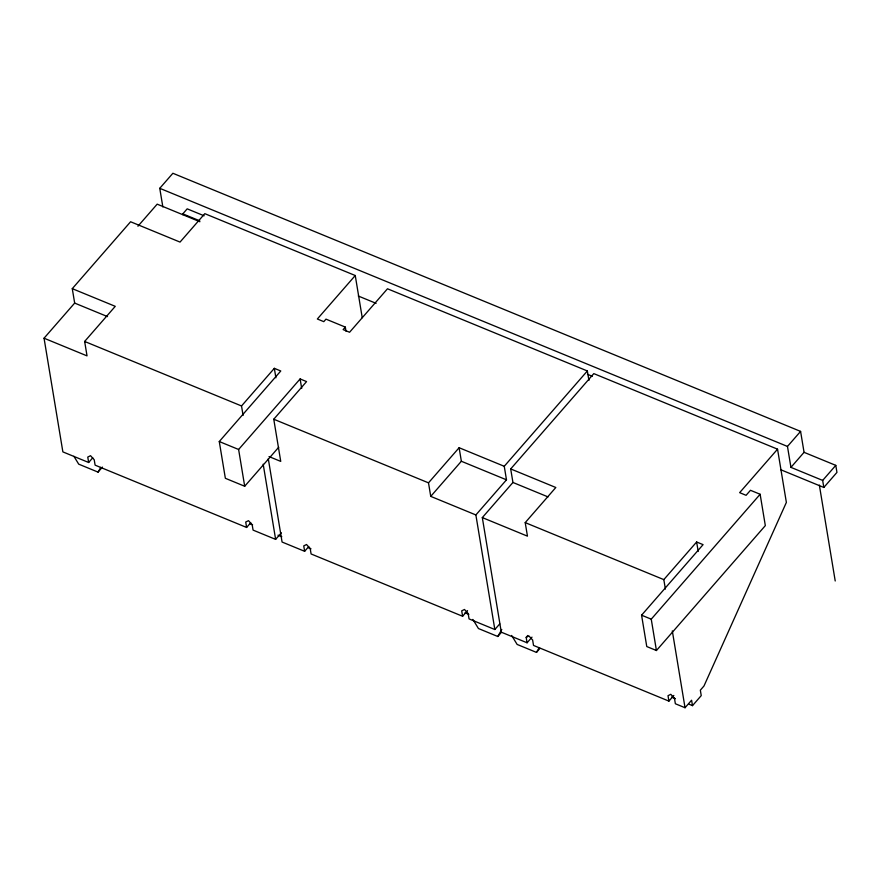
<?xml version="1.0" encoding="UTF-8"?>
<svg xmlns="http://www.w3.org/2000/svg" width="881" height="881" viewBox="0 0 881 881"><rect width="100%" height="100%" fill="white"/><g stroke="black" fill="none" stroke-linecap="round" stroke-linejoin="round"><path stroke-width="1.32" d="M73.905 456.292L78.717 464.155L98.055 472.117L100.753 467.382M472.888 619.431L478.449 628.538L497.787 636.489L501.785 629.486M511.641 635.454L517.136 644.44L536.474 652.392L539.172 647.656M92.758 457.79L88.662 462.492L62.87 451.887L44.05 338.205L74.665 303.086L72.275 288.66L130.597 221.759L180.032 242.088L204.81 213.665L355.252 275.522L362.234 317.7M162.853 206.958L159.758 188.314L172.885 173.271L800.587 431.393L804.056 452.327L790.94 467.37L822.667 480.42L823.823 487.457L780.698 469.716M137.932 226.23L157.181 204.161L199.888 221.726M182.973 214.766L182.819 213.863L187.19 208.841L204.117 215.801M44.05 338.205L87.032 355.88L84.642 341.454L115.257 306.335L72.275 288.66M98.055 472.117L102.427 467.095M243.09 415.436L241.526 405.965L274.332 368.335L280.775 370.989L219.27 441.535L225.36 478.295L244.698 486.257L278.726 447.229M355.252 275.522L317.347 318.999L323.79 321.653L325.981 319.142L345.319 327.093L345.991 331.157M244.698 486.257L238.619 449.486L300.124 378.94L306.566 381.594L273.76 419.224L280.742 461.402L269.024 456.578M345.319 327.093L343.138 329.604L349.581 332.258L387.486 288.781L587.352 370.967L588.926 380.438M88.662 462.492L87.759 457.085L90.534 455.697L94.212 459.739L95.104 465.146L246.614 527.455L250.722 522.752M246.614 527.455L245.722 522.037L248.497 520.66L252.164 524.691L253.067 530.098L275.632 539.381L281.369 532.796M268.298 458.781L282.074 542.035L304.639 551.308L308.746 546.605M475.872 514.945L430.743 496.377L428.496 482.843L459.122 447.724L504.251 466.291L506.487 479.826L475.872 514.945L494.836 629.519L469.055 618.914L468.152 613.506L464.485 609.476L461.71 610.852L462.602 616.271L311.092 553.962L310.2 548.555L306.522 544.513L303.747 545.901L304.639 551.308M430.743 496.377L461.358 461.259L459.122 447.724M504.251 466.291L587.352 370.967M531.992 637.139L527.08 642.778L501.289 632.173L482.314 517.587L512.94 482.469L510.694 468.934L593.805 373.621L777.549 449.178L786.37 502.412L703.985 685.991L700.34 690.175L701.243 695.605L692.499 705.637L689.272 704.315M482.314 517.587L527.455 536.155L525.208 522.62L555.823 487.501L510.694 468.934M462.602 616.271L467.525 610.621M494.836 629.519L499.758 623.88M497.787 636.489L501.289 632.481M527.08 642.778L526.177 637.37L527.818 635.487M536.474 652.392L539.987 648.372M665.397 589.092L663.822 579.621L696.629 541.991L703.082 544.645L641.577 615.191L646.764 646.544L656.433 650.519L765.325 525.616L760.138 494.263L750.469 490.288L746.086 495.309L739.644 492.655L777.549 449.178M790.94 467.37L787.471 446.436L800.587 431.393M656.433 650.519L651.246 619.167L760.138 494.263M822.667 480.42L835.783 465.366L804.056 452.327M823.823 487.457L836.95 472.403L835.783 465.366M526.177 637.37L528.952 635.983L532.631 640.013L533.523 645.432L668.921 701.111L673.833 695.461M668.921 701.111L668.018 695.693L670.793 694.316L674.472 698.347L675.364 703.754L685.033 707.729L691.596 700.208L692.499 705.637M250.072 523.821L252.616 524.856M278.011 535.196L281.821 536.749M671.553 697.113L675.353 698.655M159.758 188.314L787.471 446.436M587.484 374.293L592.318 376.275M182.819 213.863L199.745 220.823M358.303 296.027L376.099 303.339M461.358 461.259L506.487 479.826M512.94 482.469L548.037 496.906M74.665 303.086L107.537 316.609M84.642 341.454L241.526 405.965M273.76 419.224L428.496 482.843M525.208 522.62L663.822 579.621M219.27 441.535L238.619 449.486M641.577 615.191L651.246 619.167M308.471 547.784L311.004 548.83M465.047 612.78L468.835 614.354M819.341 485.046L835.221 580.986M696.629 541.991L698.204 551.462M672.313 630.895L685.033 707.729M300.124 378.94L301.687 388.411M274.332 368.335L275.896 377.806M263.188 464.188L275.632 539.381"/></g></svg>
